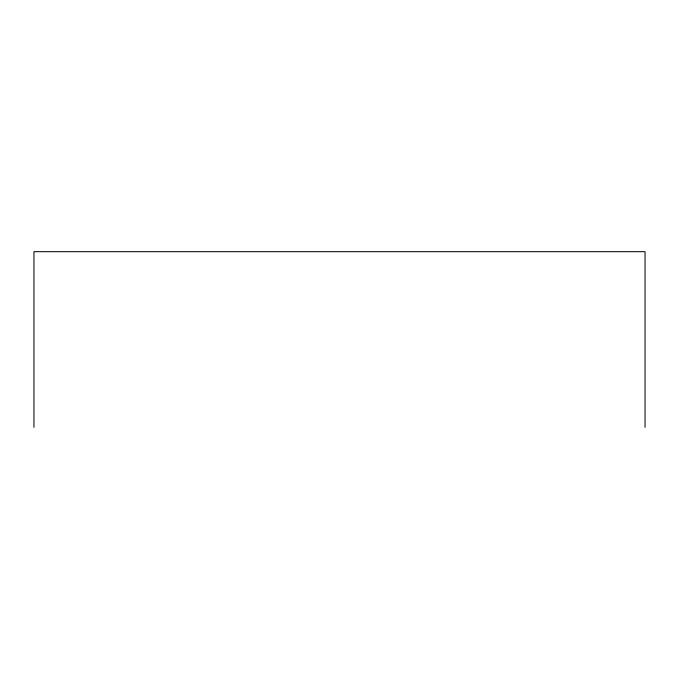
<?xml version="1.0" encoding="UTF-8"?>
<svg xmlns="http://www.w3.org/2000/svg" width="679" height="679" viewBox="0 0 679 679"><rect width="100%" height="100%" fill="white"/><g stroke="black" fill="none" stroke-linecap="round" stroke-linejoin="round"><path stroke-width="1.02" d="M645.05 427.32L645.05 251.68L33.95 251.68L33.95 427.32"/></g></svg>
